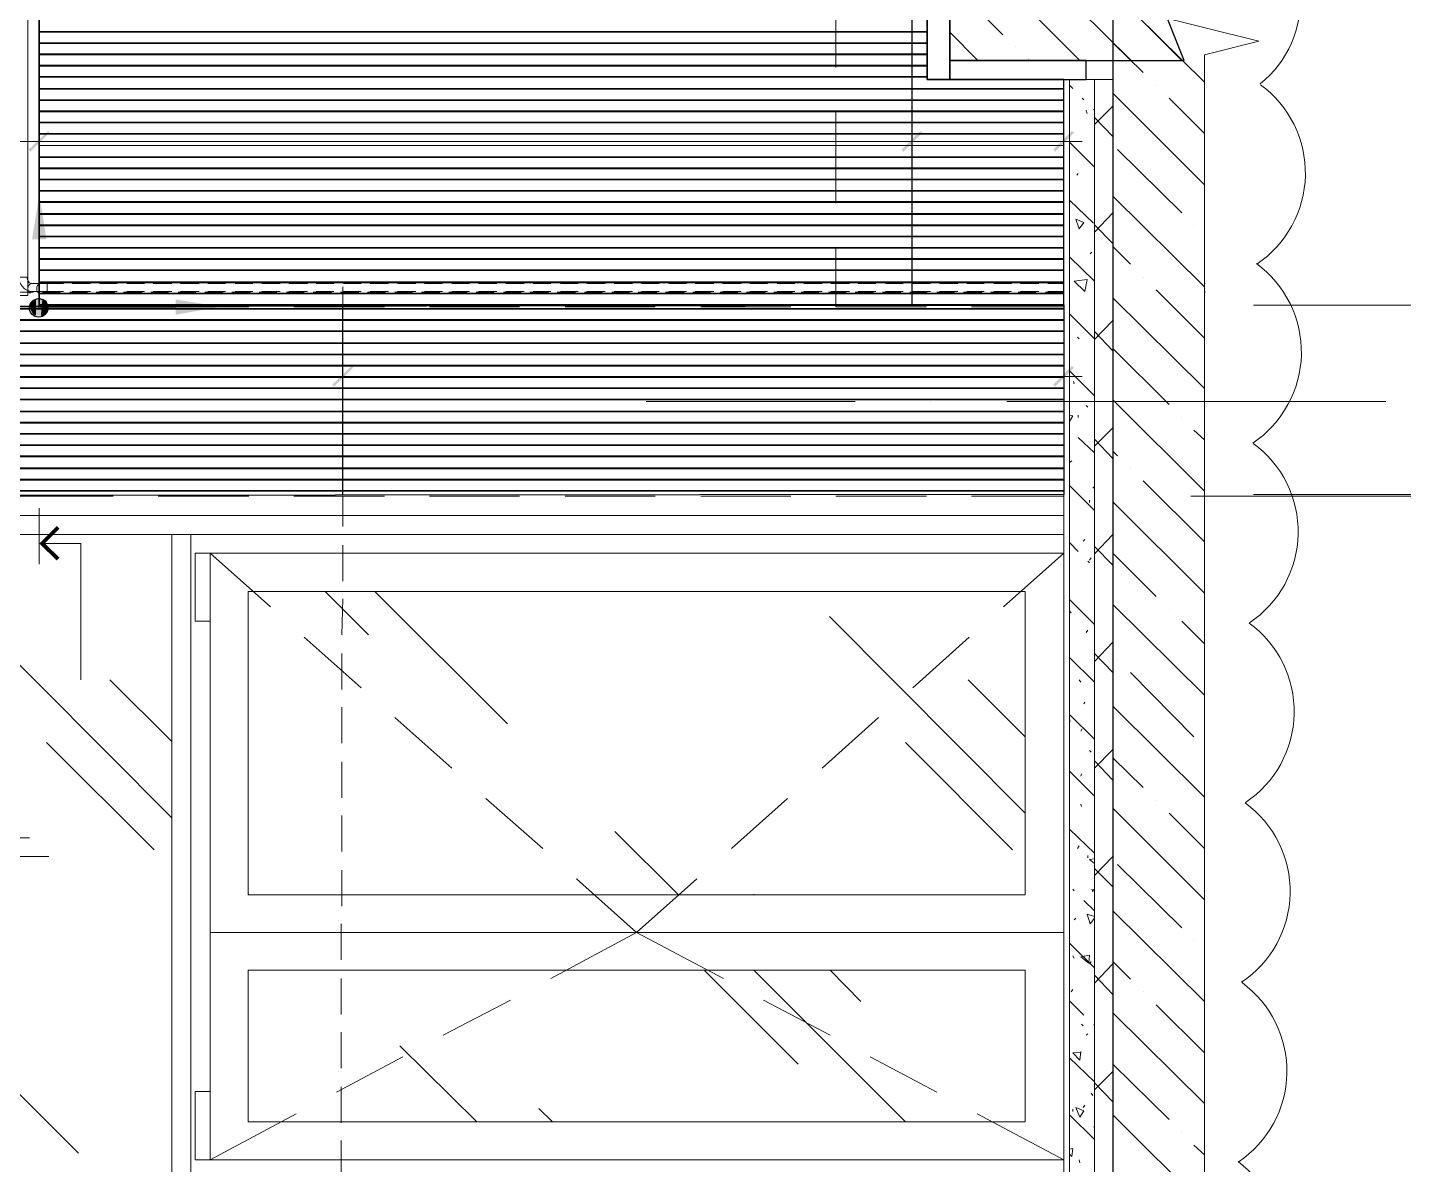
# Model space of a CAD drawing. Header units: millimetres. Extents: x -356862 to 418287, y 0 to 839748.
# Drawn here: x 37.625 to 40.481, y 5.227 to 7.589 of the extents above; entities that cross this region are included whole.
import ezdxf

# ---------------------------------------------------------------- set-up
doc = ezdxf.new("R2010")
doc.units = ezdxf.units.MM
doc.layers.add('PDF _Геометрия', color=7, linetype='Continuous', true_color=0xbababa)
doc.layers.add('PDF _Сплошная заливка', color=7, linetype='Continuous', true_color=0xf50000)

msp = doc.modelspace()

# ---------------------------------------------------------------- linework, layer by layer
at = {"layer": 'PDF _Геометрия', "color": 7, "lineweight": 30}
for points in [[(39.5392, 8.2288), (39.5392, 7.5205), (40.0258, 7.5205), (36.9243, 15.3002), (36.7043, 15.3002), (36.7043, 14.6085), (36.9876, 14.6085), (36.9876, 13.8986), (37.2709, 13.8986), (37.2709, 13.1903), (37.5543, 13.1903), (37.5543, 12.482), (37.8376, 12.482), (37.8376, 11.772), (38.1209, 11.772), (38.1209, 11.0637), (38.4059, 11.0637), (38.4059, 10.3554), (38.6892, 10.3554), (38.6892, 9.6471), (38.9725, 9.6471), (38.9725, 8.9371), (39.2559, 8.9371), (39.2559, 8.2288)], [(39.4925, 8.1905), (39.4925, 7.4805), (39.5392, 7.4805), (39.5392, 8.1905)], [(39.5392, 7.4805), (39.8225, 7.4805), (39.8225, 7.5205), (39.5392, 7.5205)]]:
    msp.add_lwpolyline(points, close=True, dxfattribs=at)
at = {"layer": 'PDF _Геометрия', "color": 7, "lineweight": 5}
for points in [[(40.0675, 12.6203), (40.0675, 12.5519), (40.0675, 7.6455), (39.9525, 7.6172), (40.1808, 7.5605), (40.0675, 7.5322), (40.0675, 2.6257), (40.0675, 2.5574)], [(39.3025, 7.6921), (39.3025, 7.5055)], [(39.8775, 7.4805), (39.7758, 7.4805), (39.7758, 3.5823)], [(39.7875, 7.4805), (39.7875, 3.5823)], [(39.8392, 7.4805), (39.8392, 3.5823)], [(39.3025, 7.4122), (39.3025, 7.2238)], [(39.3025, 7.1305), (39.3025, 7.0088)], [(39.6508, 6.3855), (39.7758, 6.4972), (38.0042, 6.4972), (38.1292, 6.3855)], [(38.0042, 5.3789), (38.0042, 6.3555)], [(38.1992, 6.3222), (38.3176, 6.2172)], [(39.4625, 6.2172), (39.5792, 6.3222)], [(38.3876, 6.1555), (38.5059, 6.0505)], [(39.2742, 6.0505), (39.3909, 6.1555)], [(38.5759, 5.9872), (38.6942, 5.8839)], [(39.0859, 5.8839), (39.2025, 5.9872)], [(38.7642, 5.8206), (38.8892, 5.7089), (39.0142, 5.8206)], [(38.7109, 5.6139), (38.8892, 5.7089), (39.0692, 5.6139)], [(38.4876, 5.4956), (38.6276, 5.5689)], [(39.1525, 5.5689), (39.2909, 5.4956)], [(38.2659, 5.3772), (38.4042, 5.4506)], [(39.3742, 5.4506), (39.5125, 5.3772)], [(39.5958, 5.3322), (39.7758, 5.2372), (38.0042, 5.2372), (38.1826, 5.3322)]]:
    msp.add_lwpolyline(points, dxfattribs=at)
at = {"layer": 'PDF _Геометрия', "color": 150, "lineweight": 30, "true_color": 0x0080ff}
for points in [[(36.4676, 7.0088), (39.7758, 7.0122), (39.7758, 7.4805), (39.4925, 7.4805), (39.4925, 7.7205), (39.4925, 8.1905), (39.2092, 8.1905), (39.2092, 8.4305), (39.2092, 8.6654), (39.2092, 8.9021), (38.9242, 8.9021), (38.9242, 9.1388), (38.9242, 9.3754), (38.9242, 9.4537), (36.4676, 9.4537)], [(37.2559, 9.4504), (37.6493, 9.4504), (37.6493, 7.0088), (37.2559, 7.0088)], [(35.996, 7.0088), (39.7758, 7.0122), (39.7758, 6.6189), (35.996, 6.6155)]]:
    msp.add_lwpolyline(points, close=True, dxfattribs=at)
for points in [[(37.6493, 7.0105), (37.6493, 9.4537)], [(37.6493, 7.0072), (37.6493, 9.4504)], [(39.4609, 7.0122), (39.4609, 8.1905)], [(39.7758, 7.4372), (37.6493, 7.4372)], [(37.6493, 7.0088), (37.2559, 7.0088)], [(38.2792, 6.6172), (38.2792, 7.0105)]]:
    msp.add_lwpolyline(points, dxfattribs=at)
at = {"layer": 'PDF _Геометрия', "color": 6, "lineweight": 9}
for points in [[(37.2559, 7.0088), (37.2559, 9.4504), (37.6493, 9.4504), (37.6493, 7.0088)], [(37.2793, 7.0322), (37.2793, 9.4254), (37.6259, 9.4254), (37.6259, 7.0322)]]:
    msp.add_lwpolyline(points, close=True, dxfattribs=at)
at = {"layer": 'PDF _Геометрия', "color": 1, "lineweight": 20}
msp.add_lwpolyline([(40.1835, 7.4716, 0.520571), (40.1592, 7.8381, 0.52057), (40.0278, 8.1868)], format="xyb", dxfattribs=at)
at = {"layer": 'PDF _Геометрия', "lineweight": 5}
for points in [[(40.0208, 7.5205), (39.5392, 8.0021)], [(39.8092, 7.5205), (39.5392, 7.7905)], [(39.6492, 7.5738), (39.5392, 7.6838)], [(40.0675, 7.4755), (39.8775, 7.6638)], [(39.9158, 7.5205), (39.8075, 7.6271)], [(39.5975, 7.5205), (39.5392, 7.5788)], [(39.6758, 7.5488), (39.6758, 7.5488)], [(39.9408, 7.4955), (39.8775, 7.5572)], [(39.7025, 7.5205), (39.7025, 7.5222)], [(39.7942, 7.4622), (39.7875, 7.4688)], [(39.9675, 7.4688), (39.9675, 7.4688)], [(39.8175, 7.4388), (39.8142, 7.4422)], [(39.8775, 7.4255), (39.8392, 7.3872)], [(40.0675, 7.2622), (39.8775, 7.4522)], [(40.0675, 7.3688), (39.9942, 7.4422)], [(39.8242, 7.4105), (39.8225, 7.4172)], [(39.8392, 7.4172), (39.8375, 7.4188)], [(39.8775, 7.3622), (39.8392, 7.4022)], [(39.8392, 7.2988), (39.7875, 7.3505)], [(40.0208, 7.2038), (39.8875, 7.3355)], [(39.8025, 7.2822), (39.8058, 7.2855)], [(39.8375, 7.1822), (39.7875, 7.2305)], [(40.0675, 7.0505), (39.8775, 7.2388)], [(39.8775, 7.2038), (39.8392, 7.1638)], [(39.8775, 7.1405), (39.8392, 7.1788)], [(40.0458, 7.1772), (40.0458, 7.1772)], [(39.8392, 7.0622), (39.7875, 7.1122)], [(39.8308, 7.1188), (39.8342, 7.1222)], [(39.9142, 7.0972), (39.8775, 7.1338)], [(39.9408, 7.0705), (39.9408, 7.0705)], [(40.0675, 6.8388), (39.8775, 7.0272)], [(40.0675, 6.9438), (39.9675, 7.0438)], [(39.8392, 6.9422), (39.7875, 6.9938)], [(39.8775, 6.9805), (39.8392, 6.9405)], [(39.8075, 6.9422), (39.8042, 6.9455)], [(39.8775, 6.9172), (39.8392, 6.9572)], [(39.9942, 6.8055), (39.8775, 6.9222)], [(39.8392, 6.8238), (39.7875, 6.8755)], [(39.7975, 6.8488), (39.7958, 6.8538)], [(39.8258, 6.8005), (39.8225, 6.8038)], [(40.0675, 6.6255), (39.8775, 6.8155)], [(39.7875, 6.7705), (39.7942, 6.7822), (39.7875, 6.7839)], [(39.8058, 6.7789), (39.8058, 6.7839)], [(40.0208, 6.7789), (40.0208, 6.7789)], [(39.8775, 6.7572), (39.8392, 6.7189)], [(40.0675, 6.7322), (40.0458, 6.7522)], [(39.8392, 6.7055), (39.8058, 6.7372)], [(39.8775, 6.6939), (39.8392, 6.7339)], [(39.7875, 6.6855), (39.7925, 6.6889)], [(39.8875, 6.6989), (39.8775, 6.7089)], [(39.9142, 6.6722), (39.9142, 6.6722)], [(39.8392, 6.5855), (39.7875, 6.6372)], [(39.8358, 6.6322), (39.8392, 6.6355)], [(40.0675, 6.5205), (39.9408, 6.6472)], [(39.8292, 6.6022), (39.8292, 6.6072)], [(40.0675, 6.4139), (39.8775, 6.6039)], [(39.8058, 6.5005), (39.7875, 6.5189)], [(39.8158, 6.5222), (39.8192, 6.5255)], [(39.8775, 6.5355), (39.8392, 6.4955)], [(39.8292, 6.4822), (39.8325, 6.4872)], [(39.8775, 6.4722), (39.8392, 6.5105)], [(39.9675, 6.4072), (39.8775, 6.4972)], [(39.8292, 6.4772), (39.8258, 6.4805)], [(39.8392, 6.3489), (39.7875, 6.4005)], [(39.7908, 6.3722), (39.7875, 6.3772)], [(40.0675, 6.2022), (39.8775, 6.3905)], [(39.9942, 6.3805), (39.9942, 6.3805)], [(40.0675, 6.3089), (40.0208, 6.3555)], [(39.8225, 6.3322), (39.8258, 6.3372)], [(39.8775, 6.3122), (39.8392, 6.2722)], [(39.8775, 6.2489), (39.8392, 6.2889)], [(39.8392, 6.2289), (39.7875, 6.2805)], [(39.8875, 6.2755), (39.8875, 6.2755)], [(39.8108, 6.2289), (39.8075, 6.2339)], [(40.0458, 6.1155), (39.9142, 6.2489)], [(39.8175, 6.1839), (39.8192, 6.1872)], [(40.0675, 5.9905), (39.8775, 6.1789)], [(39.8392, 6.1105), (39.7875, 6.1622)], [(39.7892, 6.1472), (39.7875, 6.1522)], [(39.8108, 6.1272), (39.8142, 6.1322)], [(39.8325, 6.0839), (39.8292, 6.0872)], [(39.8775, 6.0889), (39.8392, 6.0505)], [(39.8775, 6.0255), (39.8392, 6.0655)], [(39.9408, 6.0105), (39.8775, 6.0722)], [(39.8392, 5.9922), (39.7875, 6.0439)], [(39.8108, 6.0339), (39.8125, 6.0389)], [(39.8125, 5.9706), (39.8108, 5.9756)], [(39.9675, 5.9839), (39.9675, 5.9839)], [(40.0675, 5.7772), (39.8775, 5.9672)], [(40.0675, 5.8839), (39.9942, 5.9572)], [(39.8392, 5.8739), (39.7875, 5.9239)], [(39.8042, 5.8839), (39.8075, 5.8889)], [(39.8258, 5.8639), (39.8258, 5.8689)], [(39.8392, 5.8522), (39.8292, 5.8606), (39.8392, 5.8622)], [(39.8775, 5.8672), (39.8392, 5.8272)], [(39.8775, 5.8039), (39.8392, 5.8422)], [(40.0208, 5.7189), (39.8875, 5.8506)], [(39.7975, 5.7956), (39.7942, 5.7989)], [(39.8375, 5.7989), (39.8358, 5.7939), (39.8342, 5.7989)], [(39.8392, 5.7539), (39.8175, 5.7756)], [(39.8392, 5.7389), (39.8308, 5.7272), (39.8242, 5.7472), (39.8392, 5.7422)], [(40.0675, 5.5656), (39.8775, 5.7539)], [(39.7975, 5.7356), (39.8008, 5.7389)], [(39.8392, 5.6356), (39.7875, 5.6872)], [(40.0458, 5.6922), (40.0458, 5.6922)], [(39.7975, 5.6556), (39.7942, 5.6606)], [(39.8292, 5.6439), (39.8325, 5.6489)], [(39.8775, 5.6439), (39.8392, 5.6039)], [(39.9142, 5.6122), (39.8775, 5.6489)], [(39.8775, 5.5806), (39.8392, 5.6206)], [(39.7908, 5.5856), (39.7942, 5.5906)], [(39.9408, 5.5856), (39.9408, 5.5856)], [(39.8175, 5.5372), (39.7875, 5.5672)], [(40.0675, 5.3539), (39.8775, 5.5422)], [(40.0675, 5.4589), (39.9675, 5.5589)], [(39.8158, 5.5156), (39.8125, 5.5189)], [(39.8392, 5.5172), (39.8375, 5.5172)], [(39.8225, 5.4956), (39.8258, 5.4989)], [(39.8108, 5.4622), (39.8092, 5.4439), (39.7942, 5.4589), (39.8108, 5.4606)], [(39.8392, 5.3989), (39.7875, 5.4489)], [(39.7875, 5.4389), (39.7875, 5.4406)], [(39.9942, 5.3206), (39.8775, 5.4356)], [(39.8775, 5.4206), (39.8392, 5.3822)], [(39.8358, 5.3706), (39.8325, 5.3756)], [(39.8775, 5.3572), (39.8392, 5.3972)], [(39.7942, 5.3372), (39.7942, 5.3422)], [(39.8158, 5.3456), (39.8192, 5.3506)], [(39.8392, 5.2789), (39.7875, 5.3306)], [(39.7875, 5.3256), (39.7875, 5.3272)], [(40.0675, 5.1406), (39.8775, 5.3306)], [(40.0208, 5.2939), (40.0208, 5.2939)], [(39.7875, 5.2589), (39.7942, 5.2606), (39.7925, 5.2439), (39.7875, 5.2489)], [(40.0675, 5.2472), (40.0458, 5.2672)], [(39.8092, 5.2306), (39.8075, 5.2372)]]:
    msp.add_lwpolyline(points, dxfattribs=at)
at = {"layer": 'PDF _Геометрия', "color": 7, "lineweight": 30}
msp.add_lwpolyline([(40.0675, 7.9921), (39.8775, 7.9921), (39.8775, 3.3857), (40.0675, 3.3857)], dxfattribs=at)
at = {"layer": 'PDF _Геометрия', "color": 254, "lineweight": 5, "true_color": 0xdcdcdc}
for points in [[(37.6493, 7.5805), (39.4925, 7.5805)], [(37.6493, 7.5572), (39.4925, 7.5572)], [(37.6493, 7.5322), (39.4925, 7.5322)], [(37.6493, 7.5088), (39.4925, 7.5088)], [(37.6493, 7.4855), (39.4925, 7.4855)], [(37.6493, 7.4622), (39.7758, 7.4622)], [(37.6493, 7.4388), (39.7758, 7.4388)], [(37.6493, 7.4155), (39.7758, 7.4155)], [(37.6493, 7.3905), (39.7758, 7.3905)], [(37.6493, 7.3672), (39.7758, 7.3672)], [(37.6493, 7.3438), (39.7758, 7.3438)], [(37.6493, 7.3205), (39.7758, 7.3205)], [(37.6493, 7.2972), (39.7758, 7.2972)], [(37.6493, 7.2722), (39.7758, 7.2722)], [(37.6493, 7.2488), (39.7758, 7.2488)], [(37.6493, 7.2255), (39.7758, 7.2255)], [(37.6493, 7.2022), (39.7758, 7.2022)], [(37.6493, 7.1788), (39.7758, 7.1788)], [(37.6493, 7.1555), (39.7758, 7.1555)], [(37.6493, 7.1305), (39.7758, 7.1305)], [(37.6493, 7.1072), (39.7758, 7.1072)], [(37.6493, 7.0838), (39.7758, 7.0838)], [(37.6493, 7.0605), (39.7758, 7.0605)], [(37.6493, 7.0372), (39.7758, 7.0372)], [(35.996, 7.0038), (39.7758, 7.0038)], [(37.6493, 7.0138), (39.7758, 7.0138)], [(35.996, 6.9805), (39.7758, 6.9805)], [(35.996, 6.9572), (39.7758, 6.9572)], [(35.996, 6.9338), (39.7758, 6.9338)], [(35.996, 6.9105), (39.7758, 6.9105)], [(35.996, 6.8872), (39.7758, 6.8872)], [(35.996, 6.8622), (39.7758, 6.8622)], [(35.996, 6.8388), (39.7758, 6.8388)], [(35.996, 6.8155), (39.7758, 6.8155)], [(35.996, 6.7922), (39.7758, 6.7922)], [(35.996, 6.7689), (39.7758, 6.7689)], [(35.996, 6.7455), (39.7758, 6.7455)], [(35.996, 6.7205), (39.7758, 6.7205)], [(35.996, 6.6972), (39.7758, 6.6972)], [(35.996, 6.6739), (39.7758, 6.6739)], [(35.996, 6.6505), (39.7758, 6.6505)], [(35.996, 6.6272), (39.7758, 6.6272)]]:
    msp.add_lwpolyline(points, close=True, dxfattribs=at)
for points in [[(39.4925, 7.5788), (37.6493, 7.5788)], [(39.4925, 7.5555), (37.6493, 7.5555)], [(39.4925, 7.5338), (37.6493, 7.5338)], [(39.4925, 7.5105), (37.6493, 7.5105)], [(39.4925, 7.4872), (37.6493, 7.4872)], [(39.7758, 7.4605), (37.6493, 7.4605)], [(39.7758, 7.4372), (37.6493, 7.4372)], [(39.7758, 7.4138), (37.6493, 7.4138)], [(39.7758, 7.3922), (37.6493, 7.3922)], [(39.7758, 7.3688), (37.6493, 7.3688)], [(39.7758, 7.3438), (37.6493, 7.3438)], [(39.7758, 7.3188), (37.6493, 7.3188)], [(39.7758, 7.2955), (37.6493, 7.2955)], [(39.7758, 7.2738), (37.6493, 7.2738)], [(39.7758, 7.2505), (37.6493, 7.2505)], [(39.7758, 7.2272), (37.6493, 7.2272)], [(39.7758, 7.2005), (37.6493, 7.2005)], [(39.7758, 7.1772), (37.6493, 7.1772)], [(39.7758, 7.1538), (37.6493, 7.1538)], [(39.7758, 7.1322), (37.6493, 7.1322)], [(39.7758, 7.1088), (37.6493, 7.1088)], [(39.7758, 7.0855), (37.6493, 7.0855)], [(39.7758, 7.0588), (37.6493, 7.0588)], [(39.7758, 7.0355), (37.6493, 7.0355)], [(39.7758, 7.0055), (35.996, 7.0055)], [(39.7758, 7.0122), (37.6493, 7.0122)], [(39.7758, 6.9822), (35.996, 6.9822)], [(39.7758, 6.9588), (35.996, 6.9588)], [(39.7758, 6.9322), (35.996, 6.9322)], [(39.7758, 6.9088), (35.996, 6.9088)], [(39.7758, 6.8855), (35.996, 6.8855)], [(39.7758, 6.8638), (35.996, 6.8638)], [(39.7758, 6.8405), (35.996, 6.8405)], [(39.7758, 6.8172), (35.996, 6.8172)], [(39.7758, 6.7905), (35.996, 6.7905)], [(39.7758, 6.7672), (35.996, 6.7672)], [(39.7758, 6.7439), (35.996, 6.7439)], [(39.7758, 6.7222), (35.996, 6.7222)], [(39.7758, 6.6989), (35.996, 6.6989)], [(39.7758, 6.6722), (35.996, 6.6722)], [(39.7758, 6.6489), (35.996, 6.6489)], [(39.7758, 6.6255), (35.996, 6.6255)], [(38.3326, 6.3272), (38.2426, 6.4172)], [(38.6209, 6.1422), (38.3459, 6.4172)], [(37.9243, 5.9472), (37.5076, 6.3655)], [(39.6958, 5.9572), (39.2892, 6.3655)], [(37.9243, 6.1055), (37.7959, 6.2339)], [(39.6958, 6.1155), (39.5775, 6.2339)], [(37.8876, 5.8806), (37.6643, 6.1039)], [(39.6692, 5.8806), (39.4475, 6.1039)], [(38.9759, 5.7872), (38.8442, 5.9189)], [(37.5109, 5.8672), (37.6693, 5.8672)], [(38.0842, 5.7872), (38.0826, 5.7906)], [(39.1325, 5.7872), (39.1325, 5.7889)], [(37.7309, 5.2506), (37.2559, 5.7256)], [(39.2242, 5.4356), (39.0292, 5.6306)], [(39.4475, 5.3156), (39.1325, 5.6306)], [(39.3542, 5.5656), (39.2909, 5.6306)], [(38.5576, 5.3156), (38.3976, 5.4739)], [(38.7142, 5.3156), (38.6859, 5.3439)]]:
    msp.add_lwpolyline(points, dxfattribs=at)
at = {"layer": 'PDF _Геометрия', "color": 7, "lineweight": 18}
for points in [[(39.4609, 7.3138), (39.4609, 7.3972)], [(37.6293, 5.9056), (37.2559, 5.9056)]]:
    msp.add_lwpolyline(points, close=True, dxfattribs=at)
for points in [[(39.7758, 7.3972), (39.7758, 7.3138)], [(37.2159, 7.3522), (37.6893, 7.3522)], [(39.4992, 7.3522), (37.6093, 7.3522)], [(39.8142, 7.3522), (39.4209, 7.3522)], [(37.6493, 7.2805), (37.6493, 7.3138)], [(38.2792, 7.0505), (38.2792, 6.9038)], [(39.7758, 7.0472), (39.7758, 6.9038)], [(40.1692, 7.0122), (40.5775, 7.0122)], [(36.4293, 6.8638), (38.3192, 6.8638)], [(38.2392, 6.8638), (39.8142, 6.8638)], [(37.2559, 6.6155), (37.6293, 6.6155)], [(40.0392, 6.6155), (40.5775, 6.6155)], [(40.1692, 6.6189), (40.5775, 6.6189)]]:
    msp.add_lwpolyline(points, dxfattribs=at)
at = {"layer": 'PDF _Геометрия', "lineweight": 5}
for points in [[(39.8008, 7.1905), (39.8075, 7.1705), (39.8175, 7.1838)], [(39.8192, 7.0405), (39.7975, 7.0622), (39.8242, 7.0655)], [(39.8108, 5.6589), (39.8292, 5.6622), (39.8275, 5.6456)], [(39.8008, 5.3456), (39.8175, 5.3389), (39.8092, 5.3256)], [(39.8375, 5.3056), (39.8392, 5.3056)]]:
    msp.add_lwpolyline(points, close=True, dxfattribs=at)
at = {"layer": 'PDF _Геометрия', "color": 1, "lineweight": 30, "true_color": 0xfa0000}
msp.add_lwpolyline([(37.6493, 7.1488), (37.6493, 7.0088), (37.9326, 7.0088)], dxfattribs=at)
at = {"layer": 'PDF _Геометрия', "color": 1, "lineweight": 5}
msp.add_lwpolyline([(37.6326, 7.0572), (37.6309, 7.0572), (37.6293, 7.0588), (37.6276, 7.0588), (37.6276, 7.0605), (37.6276, 7.0622), (37.6259, 7.0622), (37.6259, 7.0638), (37.6259, 7.0655), (37.6243, 7.0672), (37.6243, 7.0688), (37.6243, 7.0705), (37.6226, 7.0705), (37.6076, 7.0705, 0.393453), (37.6326, 7.0405)], format="xyb", dxfattribs=at)
at = {"layer": 'PDF _Геометрия', "color": 252, "lineweight": 5, "true_color": 0x989898}
for points in [[(37.6509, 7.0572), (37.6326, 7.0572)], [(37.6993, 7.0572), (37.6659, 7.0572), (37.6659, 7.0488), (37.6659, 7.0405), (37.6993, 7.0405)], [(37.7559, 7.0572), (37.7176, 7.0572)], [(37.8109, 7.0572), (37.7743, 7.0572)], [(37.8676, 7.0572), (37.8309, 7.0572)], [(37.9243, 7.0572), (37.8859, 7.0572)], [(37.9809, 7.0572), (37.9426, 7.0572)], [(38.0359, 7.0572), (37.9992, 7.0572)], [(38.0926, 7.0572), (38.0559, 7.0572)], [(38.1492, 7.0572), (38.1109, 7.0572)], [(38.2059, 7.0572), (38.1676, 7.0572)], [(38.2609, 7.0572), (38.2242, 7.0572)], [(38.3176, 7.0572), (38.2809, 7.0572)], [(38.3742, 7.0572), (38.3359, 7.0572)], [(38.4309, 7.0572), (38.3926, 7.0572)], [(38.4859, 7.0572), (38.4492, 7.0572)], [(38.5426, 7.0572), (38.5059, 7.0572)], [(38.5992, 7.0572), (38.5609, 7.0572)], [(38.6559, 7.0572), (38.6176, 7.0572)], [(38.7109, 7.0572), (38.6742, 7.0572)], [(38.7675, 7.0572), (38.7309, 7.0572)], [(38.8242, 7.0572), (38.7859, 7.0572)], [(38.8809, 7.0572), (38.8425, 7.0572)], [(38.9359, 7.0572), (38.8992, 7.0572)], [(38.9925, 7.0572), (38.9559, 7.0572)], [(39.0492, 7.0572), (39.0109, 7.0572)], [(39.1059, 7.0572), (39.0675, 7.0572)], [(39.1609, 7.0572), (39.1242, 7.0572)], [(39.2175, 7.0572), (39.1809, 7.0572)], [(39.2742, 7.0572), (39.2359, 7.0572)], [(39.3309, 7.0572), (39.2925, 7.0572)], [(39.3859, 7.0572), (39.3492, 7.0572)], [(39.4425, 7.0572), (39.4059, 7.0572)], [(39.4992, 7.0572), (39.4609, 7.0572)], [(39.5559, 7.0572), (39.5175, 7.0572)], [(39.6108, 7.0572), (39.5742, 7.0572)], [(39.6675, 7.0572), (39.6308, 7.0572)], [(39.7242, 7.0572), (39.6858, 7.0572)], [(39.7758, 7.0572), (39.7425, 7.0572)], [(40.0692, 7.0572), (40.0675, 7.0572)], [(37.5993, 7.0388), (37.6376, 7.0388)], [(37.6326, 7.0405), (37.6509, 7.0405)], [(37.6559, 7.0388), (37.6926, 7.0388)], [(37.7126, 7.0388), (37.7493, 7.0388)], [(37.7176, 7.0405), (37.7559, 7.0405)], [(37.7676, 7.0388), (37.8059, 7.0388)], [(37.7743, 7.0405), (37.8109, 7.0405)], [(37.8243, 7.0388), (37.8626, 7.0388)], [(37.8309, 7.0405), (37.8676, 7.0405)], [(37.8809, 7.0388), (37.9176, 7.0388)], [(37.8859, 7.0405), (37.9243, 7.0405)], [(37.9376, 7.0388), (37.9742, 7.0388)], [(37.9426, 7.0405), (37.9809, 7.0405)], [(37.9926, 7.0388), (38.0309, 7.0388)], [(37.9992, 7.0405), (38.0359, 7.0405)], [(38.0492, 7.0388), (38.0876, 7.0388)], [(38.0559, 7.0405), (38.0926, 7.0405)], [(38.1059, 7.0388), (38.1426, 7.0388)], [(38.1109, 7.0405), (38.1492, 7.0405)], [(38.1626, 7.0388), (38.1992, 7.0388)], [(38.1676, 7.0405), (38.2059, 7.0405)], [(38.2176, 7.0388), (38.2559, 7.0388)], [(38.2242, 7.0405), (38.2609, 7.0405)], [(38.2742, 7.0388), (38.3126, 7.0388)], [(38.2809, 7.0405), (38.3176, 7.0405)], [(38.3309, 7.0388), (38.3676, 7.0388)], [(38.3359, 7.0405), (38.3742, 7.0405)], [(38.3876, 7.0388), (38.4242, 7.0388)], [(38.3926, 7.0405), (38.4309, 7.0405)], [(38.4426, 7.0388), (38.4809, 7.0388)], [(38.4492, 7.0405), (38.4859, 7.0405)], [(38.4992, 7.0388), (38.5376, 7.0388)], [(38.5059, 7.0405), (38.5426, 7.0405)], [(38.5559, 7.0388), (38.5926, 7.0388)], [(38.5609, 7.0405), (38.5992, 7.0405)], [(38.6126, 7.0388), (38.6492, 7.0388)], [(38.6176, 7.0405), (38.6559, 7.0405)], [(38.6676, 7.0388), (38.7059, 7.0388)], [(38.6742, 7.0405), (38.7109, 7.0405)], [(38.7242, 7.0388), (38.7625, 7.0388)], [(38.7309, 7.0405), (38.7675, 7.0405)], [(38.7809, 7.0388), (38.8175, 7.0388)], [(38.7859, 7.0405), (38.8242, 7.0405)], [(38.8375, 7.0388), (38.8742, 7.0388)], [(38.8425, 7.0405), (38.8809, 7.0405)], [(38.8925, 7.0388), (38.9309, 7.0388)], [(38.8992, 7.0405), (38.9359, 7.0405)], [(38.9492, 7.0388), (38.9875, 7.0388)], [(38.9559, 7.0405), (38.9925, 7.0405)], [(39.0059, 7.0388), (39.0425, 7.0388)], [(39.0109, 7.0405), (39.0492, 7.0405)], [(39.0625, 7.0388), (39.0992, 7.0388)], [(39.0675, 7.0405), (39.1059, 7.0405)], [(39.1175, 7.0388), (39.1559, 7.0388)], [(39.1242, 7.0405), (39.1609, 7.0405)], [(39.1742, 7.0388), (39.2125, 7.0388)], [(39.1809, 7.0405), (39.2175, 7.0405)], [(39.2309, 7.0388), (39.2675, 7.0388)], [(39.2359, 7.0405), (39.2742, 7.0405)], [(39.2875, 7.0388), (39.3242, 7.0388)], [(39.2925, 7.0405), (39.3309, 7.0405)], [(39.3425, 7.0388), (39.3809, 7.0388)], [(39.3492, 7.0405), (39.3859, 7.0405)], [(39.3992, 7.0388), (39.4375, 7.0388)], [(39.4059, 7.0405), (39.4425, 7.0405)], [(39.4559, 7.0388), (39.4925, 7.0388)], [(39.4609, 7.0405), (39.4992, 7.0405)], [(39.5125, 7.0388), (39.5492, 7.0388)], [(39.5175, 7.0405), (39.5559, 7.0405)], [(39.5675, 7.0388), (39.6058, 7.0388)], [(39.5742, 7.0405), (39.6108, 7.0405)], [(39.6242, 7.0388), (39.6625, 7.0388)], [(39.6308, 7.0405), (39.6675, 7.0405)], [(39.6808, 7.0388), (39.7175, 7.0388)], [(39.6858, 7.0405), (39.7242, 7.0405)], [(39.7375, 7.0388), (39.7758, 7.0388)], [(39.7425, 7.0405), (39.7758, 7.0405)], [(40.0675, 7.0405), (40.0692, 7.0405)], [(40.0675, 7.0388), (40.0692, 7.0388)], [(39.7758, 6.5355), (37.9442, 6.5355), (37.2559, 6.5355), (37.2559, 6.5755), (37.9442, 6.5755), (39.7758, 6.5755)], [(37.9243, 5.1972), (37.9243, 6.5355), (37.9642, 6.5355), (37.9642, 5.1972)]]:
    msp.add_lwpolyline(points, dxfattribs=at)
at = {"layer": 'PDF _Геометрия', "color": 1, "lineweight": 5}
msp.add_lwpolyline([(37.6509, 7.0405), (37.6526, 7.0405), (37.6543, 7.0405), (37.6559, 7.0405), (37.6576, 7.0405), (37.6593, 7.0405), (37.6609, 7.0405), (37.6626, 7.0405), (37.6643, 7.0405), (37.6659, 7.0405), (37.6659, 7.0488), (37.6659, 7.0572), (37.6643, 7.0572), (37.6626, 7.0572), (37.6609, 7.0572), (37.6593, 7.0572), (37.6576, 7.0572), (37.6559, 7.0572), (37.6543, 7.0572), (37.6526, 7.0572), (37.6509, 7.0572)], dxfattribs=at)
at = {"layer": 'PDF _Геометрия', "color": 7, "lineweight": 9}
for points in [[(37.6159, 7.0088), (37.8026, 7.0088)], [(37.8959, 7.0088), (38.0842, 7.0088)], [(38.1776, 7.0088), (38.3659, 7.0088)], [(38.4592, 7.0088), (38.6459, 7.0088)], [(38.7409, 7.0088), (38.9275, 7.0088)], [(39.0225, 7.0088), (39.2092, 7.0088)], [(39.3025, 7.0088), (39.4909, 7.0088)], [(39.5842, 7.0088), (39.7758, 7.0088)], [(39.3425, 6.8122), (38.9092, 6.8122)], [(39.4992, 6.8122), (39.4992, 6.8122)], [(40.4441, 6.8122), (39.6575, 6.8122)], [(37.6159, 6.6155), (37.8026, 6.6155)], [(37.8959, 6.6155), (38.0842, 6.6155)], [(38.1776, 6.6155), (38.3659, 6.6155)], [(38.4592, 6.6155), (38.6459, 6.6155)], [(38.7409, 6.6155), (38.9275, 6.6155)], [(39.0225, 6.6155), (39.2092, 6.6155)], [(39.3025, 6.6155), (39.4909, 6.6155)], [(39.5842, 6.6155), (39.7758, 6.6155)]]:
    msp.add_lwpolyline(points, dxfattribs=at)
at = {"layer": 'PDF _Геометрия', "color": 1, "lineweight": 9, "true_color": 0xf50000}
for points in [[(38.2792, 6.5522), (38.2792, 6.6155)], [(38.2792, 6.4389), (38.2792, 6.5139)], [(38.2776, 6.3272), (38.2792, 6.4022)], [(38.2776, 6.2139), (38.2776, 6.2889)], [(38.2776, 6.1022), (38.2776, 6.1772)], [(38.2776, 5.9889), (38.2776, 6.0639)], [(38.2776, 5.8772), (38.2776, 5.9522)], [(38.2776, 5.7639), (38.2776, 5.8389)], [(38.2759, 5.6522), (38.2759, 5.7272)], [(38.2759, 5.5389), (38.2759, 5.6139)], [(38.2759, 5.4272), (38.2759, 5.5022)], [(38.2759, 5.3139), (38.2759, 5.3889)], [(38.2759, 5.2022), (38.2759, 5.2772)]]:
    msp.add_lwpolyline(points, dxfattribs=at)
at = {"layer": 'PDF _Геометрия', "color": 112, "lineweight": 5, "true_color": 0x00b85c}
for points in [[(37.6493, 6.5905), (37.6493, 6.4739)], [(37.6493, 6.5172), (37.7359, 6.5172), (37.7359, 6.2339)]]:
    msp.add_lwpolyline(points, dxfattribs=at)
at = {"layer": 'PDF _Геометрия', "color": 112, "lineweight": 0, "true_color": 0x00b85c, "const_width": 0.00825}
msp.add_lwpolyline([(37.6884, 6.4847), (37.6551, 6.5172), (37.6884, 6.5505)], dxfattribs=at)
at = {"layer": 'PDF _Геометрия', "color": 7, "lineweight": 9}
for points in [[(37.9726, 6.3555), (38.0042, 6.3555), (38.0042, 6.4972), (37.9726, 6.4972)], [(37.9726, 5.2372), (38.0042, 5.2372), (38.0042, 5.3789), (37.9726, 5.3789)]]:
    msp.add_lwpolyline(points, close=True, dxfattribs=at)
at = {"layer": 'PDF _Геометрия', "color": 7, "lineweight": 5}
for points in [[(39.6958, 6.4172), (39.6958, 5.7872), (38.0826, 5.7872), (38.0826, 6.4172)], [(39.7758, 5.7089), (38.0042, 5.7089)], [(39.6958, 5.3156), (38.0826, 5.3156), (38.0826, 5.6306), (39.6958, 5.6306)]]:
    msp.add_lwpolyline(points, close=True, dxfattribs=at)
at = {"layer": 'PDF _Геометрия', "color": 1, "lineweight": 30, "true_color": 0xfa0000}
msp.add_circle((37.6481, 7.0064), 0.0192, dxfattribs=at)
at = {"layer": 'PDF _Геометрия', "color": 1, "lineweight": 20}
for centre in [(40.0497, 7.2864), (40.0414, 6.9147), (40.0347, 6.5414), (40.0264, 6.1681), (40.0181, 5.7947), (40.0114, 5.4214), (40.0031, 5.0497)]:
    msp.add_arc(centre, 0.2275, 303.8049, 53.8055, dxfattribs=at)
at = {"layer": 'PDF _Геометрия', "color": 1, "lineweight": 5}
for points in [[(37.6314, 7.0556), (37.6282, 7.0556), (37.6256, 7.0515), (37.6256, 7.0464)], [(37.6314, 7.0556), (37.6282, 7.0556), (37.6256, 7.0515), (37.6256, 7.0464)], [(37.6497, 7.0556), (37.6465, 7.0556), (37.6439, 7.0515), (37.6439, 7.0464)], [(37.6497, 7.0556), (37.6465, 7.0556), (37.6439, 7.0515), (37.6439, 7.0464)], [(37.6256, 7.0464), (37.6256, 7.0413), (37.6282, 7.0372), (37.6314, 7.0372)], [(37.6256, 7.0464), (37.6256, 7.0413), (37.6282, 7.0372), (37.6314, 7.0372)], [(37.6439, 7.0464), (37.6439, 7.0413), (37.6465, 7.0372), (37.6497, 7.0372)], [(37.6439, 7.0464), (37.6439, 7.0413), (37.6465, 7.0372), (37.6497, 7.0372)]]:
    msp.add_open_spline(points, degree=3, dxfattribs=at)
at = {"layer": 'PDF _Сплошная заливка', "color": 7, "transparency": 33554559}
for points in [[(37.6276, 7.3355), (37.6309, 7.3305), (37.6676, 7.3738)], [(37.6676, 7.3738), (37.6309, 7.3305), (37.6276, 7.3355)], [(37.6309, 7.3305), (37.6676, 7.3738), (37.6709, 7.3705)], [(37.6709, 7.3705), (37.6676, 7.3738), (37.6309, 7.3305)], [(39.4775, 7.3738), (39.4425, 7.3305), (39.4392, 7.3355)], [(39.4392, 7.3355), (39.4425, 7.3305), (39.4775, 7.3738)], [(39.4825, 7.3705), (39.4775, 7.3738), (39.4425, 7.3305)], [(39.4425, 7.3305), (39.4775, 7.3738), (39.4825, 7.3705)], [(39.7542, 7.3355), (39.7575, 7.3305), (39.7925, 7.3738)], [(39.7575, 7.3305), (39.7925, 7.3738), (39.7975, 7.3705)], [(38.2576, 6.8472), (38.2609, 6.8422), (38.2976, 6.8855)], [(38.2976, 6.8855), (38.2609, 6.8422), (38.2576, 6.8472)], [(38.2609, 6.8422), (38.2976, 6.8855), (38.3009, 6.8822)], [(38.3009, 6.8822), (38.2976, 6.8855), (38.2609, 6.8422)], [(39.7542, 6.8472), (39.7575, 6.8422), (39.7925, 6.8855)], [(39.7575, 6.8422), (39.7925, 6.8855), (39.7975, 6.8822)]]:
    msp.add_solid(points, dxfattribs=at)
at = {"layer": 'PDF _Сплошная заливка', "color": 1, "true_color": 0xfa0000, "transparency": 33554559}
for points in [[(37.6343, 7.1488), (37.6493, 7.2422), (37.6643, 7.1488)], [(37.6426, 7.0255), (37.6426, 6.9905), (37.6459, 7.0272)], [(37.6426, 6.9905), (37.6459, 7.0272), (37.6459, 6.9905)], [(37.6459, 7.0272), (37.6459, 6.9905), (37.6493, 7.0272)], [(37.6459, 6.9905), (37.6493, 7.0272), (37.6493, 6.9905)], [(37.6493, 7.0272), (37.6493, 6.9905), (37.6526, 7.0272)], [(37.6493, 6.9905), (37.6526, 7.0272), (37.6526, 6.9905)], [(37.6526, 7.0272), (37.6526, 6.9905), (37.6559, 7.0255)], [(37.6309, 7.0138), (37.6309, 7.0038), (37.6326, 7.0172)], [(37.6309, 7.0038), (37.6326, 7.0172), (37.6326, 7.0005)], [(37.6309, 7.0105), (37.6309, 7.0072), (37.6309, 7.0138)], [(37.6309, 7.0072), (37.6309, 7.0138), (37.6309, 7.0038)], [(37.6326, 7.0172), (37.6326, 7.0005), (37.6343, 7.0205)], [(37.6326, 7.0005), (37.6343, 7.0205), (37.6343, 6.9972)], [(37.6343, 7.0205), (37.6343, 6.9972), (37.6359, 7.0222)], [(37.6343, 6.9972), (37.6359, 7.0222), (37.6359, 6.9938)], [(37.6359, 7.0222), (37.6359, 6.9938), (37.6393, 7.0238)], [(37.6359, 6.9938), (37.6393, 7.0238), (37.6393, 6.9922)], [(37.6393, 7.0238), (37.6393, 6.9922), (37.6426, 7.0255)], [(37.6393, 6.9922), (37.6426, 7.0255), (37.6426, 6.9905)], [(37.6526, 6.9905), (37.6559, 7.0255), (37.6559, 6.9905)], [(37.6559, 7.0255), (37.6559, 6.9905), (37.6593, 7.0238)], [(37.6559, 6.9905), (37.6593, 7.0238), (37.6593, 6.9922)], [(37.6593, 7.0238), (37.6593, 6.9922), (37.6626, 7.0222)], [(37.6593, 6.9922), (37.6626, 7.0222), (37.6626, 6.9938)], [(37.6626, 7.0222), (37.6626, 6.9938), (37.6643, 7.0205)], [(37.6626, 6.9938), (37.6643, 7.0205), (37.6643, 6.9972)], [(37.6643, 7.0205), (37.6643, 6.9972), (37.6659, 7.0172)], [(37.6643, 6.9972), (37.6659, 7.0172), (37.6659, 7.0005)], [(37.6659, 7.0172), (37.6659, 7.0005), (37.6676, 7.0138)], [(37.6659, 7.0005), (37.6676, 7.0138), (37.6676, 7.0038)], [(37.6676, 7.0138), (37.6676, 7.0038), (37.6676, 7.0105)], [(37.6676, 7.0038), (37.6676, 7.0105), (37.6676, 7.0072)], [(37.9326, 7.0238), (38.0259, 7.0088), (37.9326, 6.9922)]]:
    msp.add_solid(points, dxfattribs=at)

doc.saveas('drawing.dxf')
